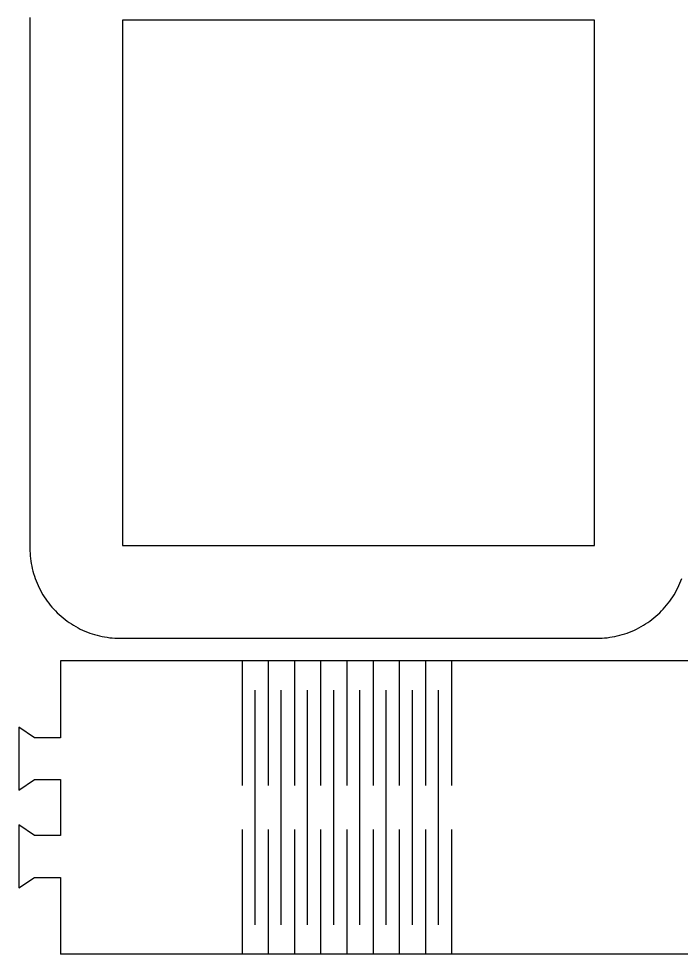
# Model space of a CAD drawing. Extents: x -237 to 237, y -166 to 166.
# Drawn here: x -236.5 to -110.1, y -165.8 to 12.7 of the extents above; entities that cross this region are included whole.
import ezdxf

# ---------------------------------------------------------------- set-up
doc = ezdxf.new("R2010")
doc.units = 0
doc.layers.get('0').update_dxf_attribs({"linetype": 'CONTINUOUS'})

msp = doc.modelspace()

# ---------------------------------------------------------------- linework, layer by layer
for p, q in [((-234.38, 12.98), (-234.38, -88.32)), ((-216.75, 12.47), (-216.75, -87.82)), ((-126.66, 12.47), (-216.75, 12.47)), ((-126.66, -87.82), (-126.66, 12.47)), ((-234.38, -88.32), (-234.38, -88.81)), ((-234.38, -88.81), (-234.35, -89.3)), ((-216.75, -87.82), (-126.66, -87.82)), ((-234.35, -89.3), (-234.32, -89.79)), ((-234.32, -89.79), (-234.27, -90.28)), ((-234.27, -90.28), (-234.21, -90.77)), ((-234.21, -90.77), (-234.13, -91.25)), ((-234.13, -91.25), (-234.04, -91.73)), ((-234.04, -91.73), (-233.94, -92.21)), ((-233.94, -92.21), (-233.82, -92.69)), ((-233.82, -92.69), (-233.69, -93.16)), ((-233.69, -93.16), (-233.54, -93.63)), ((-233.54, -93.63), (-233.38, -94.1)), ((-233.38, -94.1), (-233.21, -94.56)), ((-233.21, -94.56), (-233.03, -95.01)), ((-110.39, -95.01), (-110.2, -94.56)), ((-110.2, -94.56), (-110.03, -94.1)), ((-233.03, -95.01), (-232.83, -95.46)), ((-232.83, -95.46), (-232.62, -95.9)), ((-232.62, -95.9), (-232.4, -96.34)), ((-232.4, -96.34), (-232.16, -96.77)), ((-111.25, -96.77), (-111.02, -96.34)), ((-111.02, -96.34), (-110.79, -95.9)), ((-110.79, -95.9), (-110.58, -95.46)), ((-110.58, -95.46), (-110.39, -95.01)), ((-232.16, -96.77), (-231.91, -97.19)), ((-231.91, -97.19), (-231.66, -97.61)), ((-231.66, -97.61), (-231.38, -98.02)), ((-231.38, -98.02), (-231.1, -98.42)), ((-112.31, -98.42), (-112.03, -98.02)), ((-112.03, -98.02), (-111.76, -97.61)), ((-111.76, -97.61), (-111.5, -97.19)), ((-111.5, -97.19), (-111.25, -96.77)), ((-231.1, -98.42), (-230.81, -98.81)), ((-230.81, -98.81), (-230.5, -99.2)), ((-230.5, -99.2), (-230.19, -99.57)), ((-230.19, -99.57), (-229.86, -99.94)), ((-229.86, -99.94), (-229.52, -100.29)), ((-113.89, -100.29), (-113.55, -99.94)), ((-113.55, -99.94), (-113.23, -99.57)), ((-113.23, -99.57), (-112.91, -99.2)), ((-112.91, -99.2), (-112.61, -98.81)), ((-112.61, -98.81), (-112.31, -98.42)), ((-229.52, -100.29), (-229.18, -100.64)), ((-229.18, -100.64), (-228.82, -100.98)), ((-228.82, -100.98), (-228.45, -101.3)), ((-228.45, -101.3), (-228.08, -101.62)), ((-228.08, -101.62), (-227.7, -101.92)), ((-115.72, -101.92), (-115.34, -101.62)), ((-115.34, -101.62), (-114.96, -101.3)), ((-114.96, -101.3), (-114.59, -100.98)), ((-114.59, -100.98), (-114.24, -100.64)), ((-114.24, -100.64), (-113.89, -100.29)), ((-227.7, -101.92), (-227.3, -102.22)), ((-227.3, -102.22), (-226.9, -102.5)), ((-226.9, -102.5), (-226.49, -102.77)), ((-226.49, -102.77), (-226.08, -103.03)), ((-226.08, -103.03), (-225.65, -103.28)), ((-225.65, -103.28), (-225.22, -103.51)), ((-225.22, -103.51), (-224.79, -103.74)), ((-118.63, -103.74), (-118.19, -103.51)), ((-118.19, -103.51), (-117.76, -103.28)), ((-117.76, -103.28), (-117.34, -103.03)), ((-117.34, -103.03), (-116.92, -102.77)), ((-116.92, -102.77), (-116.51, -102.5)), ((-116.51, -102.5), (-116.11, -102.22)), ((-116.11, -102.22), (-115.72, -101.92)), ((-224.79, -103.74), (-224.34, -103.95)), ((-224.34, -103.95), (-223.89, -104.14)), ((-223.89, -104.14), (-223.44, -104.33)), ((-223.44, -104.33), (-222.98, -104.5)), ((-222.98, -104.5), (-222.51, -104.66)), ((-222.51, -104.66), (-222.05, -104.8)), ((-222.05, -104.8), (-221.57, -104.93)), ((-221.57, -104.93), (-221.1, -105.05)), ((-221.1, -105.05), (-220.62, -105.16)), ((-220.62, -105.16), (-220.14, -105.25)), ((-220.14, -105.25), (-219.65, -105.32)), ((-219.65, -105.32), (-219.17, -105.39)), ((-124.25, -105.39), (-123.76, -105.32)), ((-123.76, -105.32), (-123.28, -105.25)), ((-123.28, -105.25), (-122.8, -105.16)), ((-122.8, -105.16), (-122.32, -105.05)), ((-122.32, -105.05), (-121.84, -104.93)), ((-121.84, -104.93), (-121.37, -104.8)), ((-121.37, -104.8), (-120.9, -104.66)), ((-120.9, -104.66), (-120.44, -104.5)), ((-120.44, -104.5), (-119.98, -104.33)), ((-119.98, -104.33), (-119.52, -104.14)), ((-119.52, -104.14), (-119.07, -103.95)), ((-119.07, -103.95), (-118.63, -103.74)), ((-219.17, -105.39), (-218.68, -105.44)), ((-218.68, -105.44), (-218.19, -105.47)), ((-218.19, -105.47), (-217.7, -105.49)), ((-217.7, -105.49), (-217.21, -105.5)), ((-217.21, -105.5), (-126.21, -105.5)), ((-126.21, -105.5), (-125.72, -105.49)), ((-125.72, -105.49), (-125.23, -105.47)), ((-125.23, -105.47), (-124.74, -105.44)), ((-124.74, -105.44), (-124.25, -105.39)), ((-228.53, -109.8), (-228.53, -124.47)), ((-193.93, -109.8), (-228.53, -109.8)), ((-193.93, -109.8), (-193.93, -133.6)), ((-188.93, -109.8), (-193.93, -109.8)), ((-188.93, -109.8), (-188.93, -133.6)), ((-183.93, -109.8), (-188.93, -109.8)), ((-183.93, -109.8), (-183.93, -133.6)), ((-178.93, -109.8), (-183.93, -109.8)), ((-178.93, -109.8), (-178.93, -133.6)), ((-173.93, -109.8), (-178.93, -109.8)), ((-173.93, -109.8), (-173.93, -133.6)), ((-168.93, -109.8), (-173.93, -109.8)), ((-168.93, -109.8), (-168.93, -133.6)), ((-163.93, -109.8), (-168.93, -109.8)), ((-163.93, -109.8), (-163.93, -133.6)), ((-158.93, -109.8), (-163.93, -109.8)), ((-158.93, -109.8), (-158.93, -133.6)), ((-153.93, -109.8), (-158.93, -109.8)), ((-153.93, -109.8), (-153.93, -133.6)), ((-71.88, -109.8), (-153.93, -109.8)), ((-191.43, -160.2), (-191.43, -115.4)), ((-186.43, -160.2), (-186.43, -115.4)), ((-181.43, -160.2), (-181.43, -115.4)), ((-176.43, -160.2), (-176.43, -115.4)), ((-171.43, -160.2), (-171.43, -115.4)), ((-166.43, -160.2), (-166.43, -115.4)), ((-161.43, -160.2), (-161.43, -115.4)), ((-156.43, -160.2), (-156.43, -115.4)), ((-236.53, -122.47), (-236.53, -134.47)), ((-233.53, -124.47), (-236.53, -122.47)), ((-228.53, -124.47), (-233.53, -124.47)), ((-236.53, -134.47), (-233.53, -132.47)), ((-233.53, -132.47), (-228.53, -132.47)), ((-228.53, -132.47), (-228.53, -143.13)), ((-233.53, -143.13), (-236.53, -141.13)), ((-236.53, -141.13), (-236.53, -153.13)), ((-193.93, -142), (-193.93, -165.8)), ((-188.93, -142), (-188.93, -165.8)), ((-183.93, -142), (-183.93, -165.8)), ((-178.93, -142), (-178.93, -165.8)), ((-173.93, -142), (-173.93, -165.8)), ((-168.93, -142), (-168.93, -165.8)), ((-163.93, -142), (-163.93, -165.8)), ((-158.93, -142), (-158.93, -165.8)), ((-153.93, -142), (-153.93, -165.8)), ((-228.53, -143.13), (-233.53, -143.13)), ((-236.53, -153.13), (-233.53, -151.13)), ((-233.53, -151.13), (-228.53, -151.13)), ((-228.53, -151.13), (-228.53, -165.8)), ((-193.93, -165.8), (-228.53, -165.8)), ((-188.93, -165.8), (-193.93, -165.8)), ((-183.93, -165.8), (-188.93, -165.8)), ((-178.93, -165.8), (-183.93, -165.8)), ((-173.93, -165.8), (-178.93, -165.8)), ((-168.93, -165.8), (-173.93, -165.8)), ((-163.93, -165.8), (-168.93, -165.8)), ((-158.93, -165.8), (-163.93, -165.8)), ((-153.93, -165.8), (-158.93, -165.8)), ((-71.88, -165.8), (-153.93, -165.8))]:
    msp.add_line(p, q)

doc.saveas('drawing.dxf')
